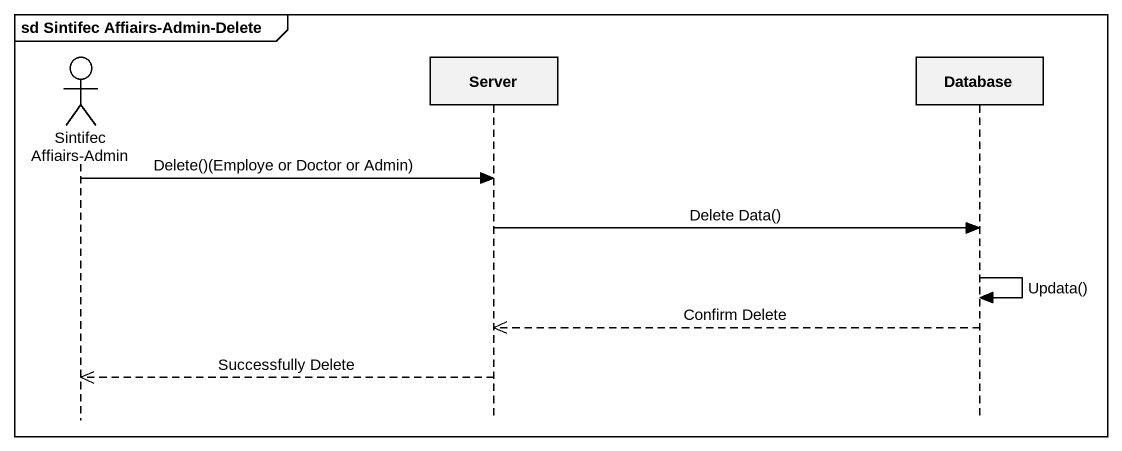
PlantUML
@startuml
mainframe sd Sintifec Affiairs-Admin-Delete
hide footbox
actor "Sintifec Affiairs-Admin" as Sintifec_Affiairs_Admin
participant Server
participant "Database" as Database_

Sintifec_Affiairs_Admin -> Server : Delete()(Employe or Doctor or Admin)
Server -> Database_ : Delete Data()
Database_ -> Database_ : Updata()
Database_ -->> Server : Confirm Delete
Server -->> Sintifec_Affiairs_Admin : Successfully Delete
@enduml
